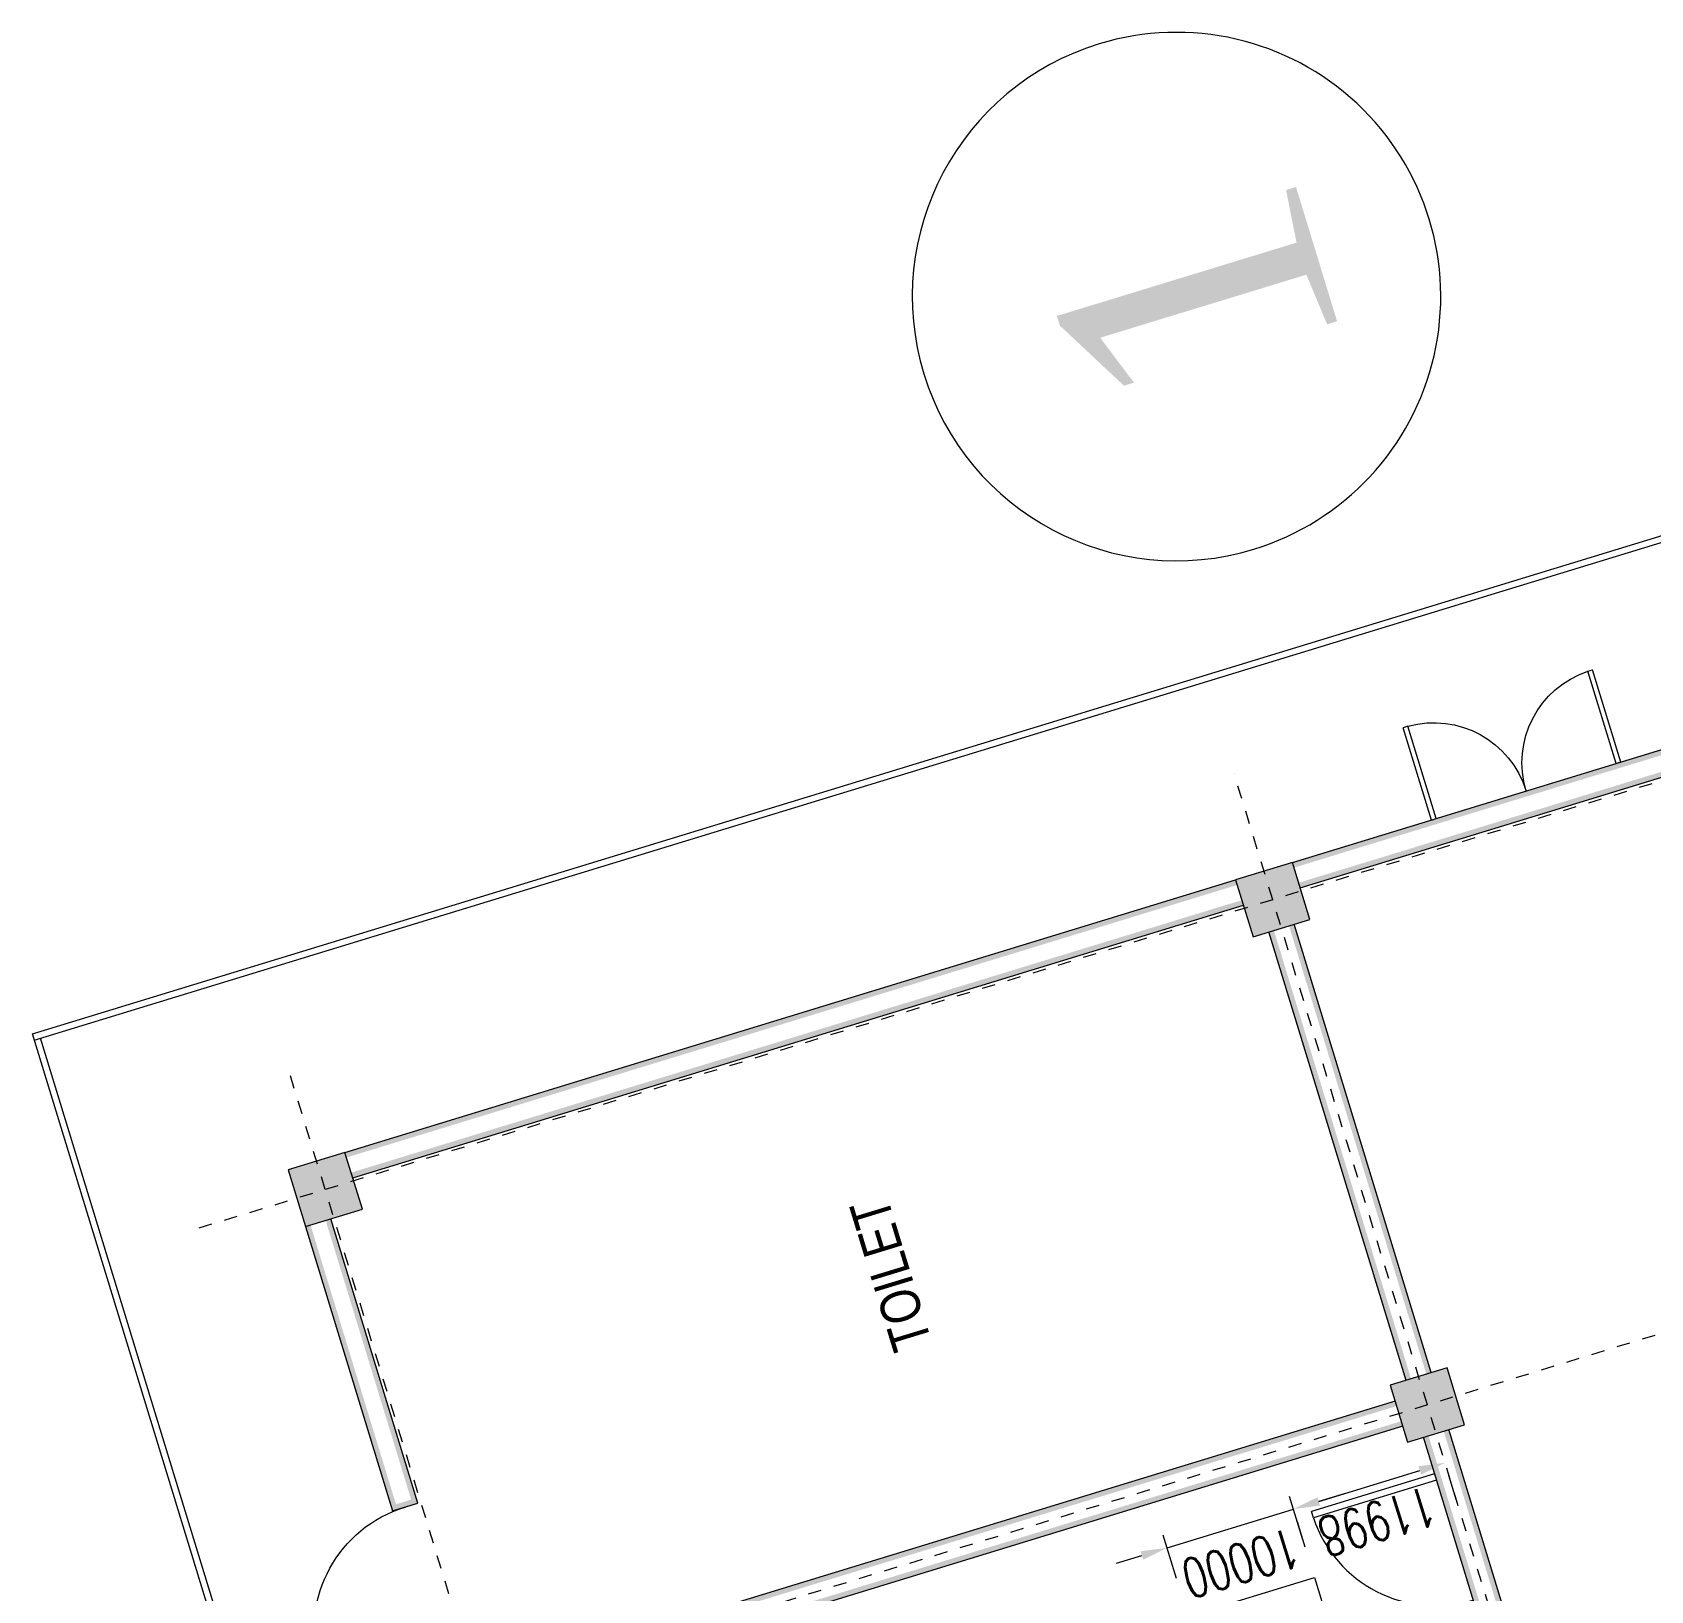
# Model space of a CAD drawing. Header units: metres. Extents: x 0 to 551036, y 0 to 1845929.
# Drawn here: x 547517.48 to 547529.72, y 1841942.19 to 1841953.99 of the extents above; entities that cross this region are included whole.
import ezdxf
from ezdxf.enums import TextEntityAlignment as Align

# ---------------------------------------------------------------- set-up
doc = ezdxf.new("R2010")
doc.units = ezdxf.units.M
doc.header["$MEASUREMENT"] = 0
doc.linetypes.add('DOTE', pattern=[2.42, 2, -0.2, 0.02, -0.2])
doc.layers.get('Defpoints').update_dxf_attribs({"lineweight": 0})
doc.layers.add('_0', color=7, linetype='Continuous', lineweight=0)
doc.styles.add('_TCH_DIM_T3', font='simplex.shx', dxfattribs={"width": 0.705882, "bigfont": 'gbcbig.shx'})
doc.styles.add('SEPECEN', font='arial.ttf')
doc.styles.get("Standard").update_dxf_attribs({"font": '', "height": 4})
doc.styles.get('Standard').set_extended_font_data('.VnArial')
doc.dimstyles.new('_TCH_ARCH&&100', dxfattribs={"dimtxt": 297.5, "dimasz": 200, "dimexe": 100, "dimexo": 300, "dimgap": 126.25, "dimtad": 1, "dimdec": 0, "dimzin": 0, "dimdsep": 46, "dimtxsty": '_TCH_DIM_T3', "dimcen": 0.09, "dimclrt": 3, "dimazin": 2, "dimtfac": 1, "dimtdec": 0, "dimtix": 1, "dimtmove": 2, "dimatfit": 3, "dimfxl": 1, "dimtolj": 1, "dimtzin": 0, "dimarcsym": 0})

# ---------------------------------------------------------------- blocks, each defined once
blk = doc.blocks.new('_FZH')
at = {"flags": 128}
blk.add_lwpolyline([(-5, -5), (5, -5), (5, 5), (-5, 5), (-5, -5)], close=True, dxfattribs=at)
blk.add_solid([(-5, -5), (5, -5), (-5, 5), (5, 5)])
blk = doc.blocks.new('$DorLib2D$00000002')
for p, q in [((-5, 0), (-5, 4.875)), ((-4.75, 4.875), (-5, 4.875)), ((-4.75, 0), (-4.75, 4.875)), ((4.75, 0), (4.75, 4.875)), ((4.75, 4.875), (5, 4.875)), ((5, 0), (5, 4.875)), ((-5, 0), (-4.75, 0)), ((5, 0), (4.75, 0))]:
    blk.add_line(p, q)
at = {"lineweight": 13}
for centre, start, end in [((-4.875, 0), 0, 88.53072), ((4.875, 0), 91.46928, 180)]:
    blk.add_arc(centre, 4.875, start, end, dxfattribs=at)
blk = doc.blocks.new('$DorLib2D$00000001')
for p, q in [((4.5, 9.75), (5, 9.75)), ((4.5, 0), (4.5, 9.75)), ((5, 0), (5, 9.75)), ((5, 0), (4.5, 0))]:
    blk.add_line(p, q)
at = {"lineweight": 13}
blk.add_arc((4.75, 0), 9.75, 91.4693, 180, dxfattribs=at)
blk = doc.blocks.new('*D175')
at = {"transparency": 16777216}
for p, q in [((263702, 163964), (263702, 161964)), ((261279, 159964), (264702, 159964)), ((263702, 159964), (263702, 149964)), ((261279, 149964), (264702, 149964)), ((263702, 145964), (263702, 147964))]:
    blk.add_line(p, q, dxfattribs=at)
blk.add_solid([(264035, 161964), (263702, 159964), (263369, 161964)], dxfattribs=at)
at = {"transparency": 16777216, "extrusion": (0, 0, -1)}
blk.add_solid([(-263369, 147964), (-263702, 149964), (-264035, 147964)], dxfattribs=at)
at = {"layer": 'Defpoints', "transparency": 16777216}
for p in [(258279, 159964), (263702, 154964), (258279, 149964), (263702, 149964)]:
    blk.add_point(p, dxfattribs=at)
at = {"color": 3, "linetype": 'Continuous', "transparency": 16777216, "style": '_TCH_DIM_T3', "width": 0.705882}
blk.add_text('10000', height=2975, rotation=90, dxfattribs=at).set_placement((260952, 150464), align=Align.MIDDLE_LEFT)
blk = doc.blocks.new('*D176')
at = {"transparency": 16777216}
for p, q in [((260702, 149964), (262702, 149964)), ((263702, 147964), (263702, 139966)), ((260702, 137966), (262702, 137966))]:
    blk.add_line(p, q, dxfattribs=at)
at = {"transparency": 16777216, "extrusion": (0, 0, -1)}
blk.add_solid([(-263369, 147964), (-263702, 149964), (-264035, 147964)], dxfattribs=at)
at = {"transparency": 16777216}
blk.add_solid([(264035, 139966), (263702, 137966), (263369, 139966)], dxfattribs=at)
at = {"layer": 'Defpoints', "transparency": 16777216}
for p in [(263702, 149964), (263702, 143965), (263702, 137966), (263702, 137966, 0)]:
    blk.add_point(p, dxfattribs=at)
at = {"color": 3, "linetype": 'Continuous', "transparency": 16777216, "style": '_TCH_DIM_T3', "width": 0.705882}
blk.add_text('11998', height=2975, rotation=90, dxfattribs=at).set_placement((260952, 139665), align=Align.MIDDLE_LEFT)
blk = doc.blocks.new('C Room')
for points in [[(306028.7, 214816), (283928.7, 214816), (283528.7, 215216), (306028.7, 215216)], [(283528.7, 213216), (283528.7, 215216), (283928.7, 214816), (283928.7, 213616)], [(306428.7, 214816), (306028.7, 215216), (310528.7, 215216), (310128.7, 214816)], [(306028.7, 210716), (306028.7, 215216), (306428.7, 214816), (306428.7, 211116)], [(310528.7, 210716), (310128.7, 211116), (310128.7, 214816), (310528.7, 215216)], [(283528.7, 213216), (283928.7, 213616), (306028.7, 213616), (306028.7, 213216)], [(267278.7, 140216), (267278.7, 210716), (267678.7, 210716), (267678.7, 140216)], [(268878.7, 140216), (268878.7, 210716), (269278.7, 210716), (269278.7, 140216)], [(306028.7, 210716), (306428.7, 211116), (310128.7, 211116), (310528.7, 210716)], [(308528.7, 140216), (308528.7, 210716), (308928.7, 210716), (308928.7, 140216)], [(310128.7, 140216), (310128.7, 210716), (310528.7, 210716), (310528.7, 140216)], [(266428.7, 139816), (266028.7, 140216), (270528.7, 140216), (270128.7, 139816)], [(266028.7, 135716), (266028.7, 140216), (266428.7, 139816), (266428.7, 136116)], [(270528.7, 135716), (270128.7, 136116), (270128.7, 139816), (270528.7, 140216)], [(306428.7, 139816), (306028.7, 140216), (310528.7, 140216), (310128.7, 139816)], [(306028.7, 135716), (306028.7, 140216), (306428.7, 139816), (306428.7, 136116)], [(310528.7, 135716), (310128.7, 136116), (310128.7, 139816), (310528.7, 140216)], [(220528.7, 138566), (220528.7, 138966), (266028.7, 138966), (266028.7, 138566)], [(270528.7, 138566), (270528.7, 138966), (306028.7, 138966), (306028.7, 138566)], [(220528.7, 136966), (220528.7, 137366), (266028.7, 137366), (266028.7, 136966)], [(270528.7, 136966), (270528.7, 137366), (306028.7, 137366), (306028.7, 136966)], [(266028.7, 135716), (266428.7, 136116), (270128.7, 136116), (270528.7, 135716)], [(306028.7, 135716), (306428.7, 136116), (310128.7, 136116), (310528.7, 135716)], [(308528.7, 70216), (308528.7, 135716), (308928.7, 135716), (308928.7, 70216)], [(310128.7, 70216), (310128.7, 135716), (310528.7, 135716), (310528.7, 70216)]]:
    blk.add_hatch(color=256).paths.add_polyline_path(points)
at = {"linetype": 'DOTE'}
for p, q in [((268278.7, 57966, 0), (268278.7, 222966, 0)), ((308278.7, 57966, 0), (308278.7, 222966, 0)), ((68278.7, 212966, 0), (318278.7, 212966, 0)), ((68278.7, 137966, 0), (318278.7, 137966, 0))]:
    blk.add_line(p, q, dxfattribs=at)
for p, q in [((306028.7, 215216, 0), (283528.7, 215216, 0)), ((283528.7, 215216, 0), (283528.7, 213216, 0)), ((283528.7, 213216, 0), (306028.7, 213216, 0)), ((267278.7, 140216, 0), (267278.7, 210716, 0)), ((269278.7, 140216, 0), (269278.7, 210716, 0)), ((308528.7, 210716, 0), (308528.7, 140216, 0)), ((310528.7, 210716, 0), (310528.7, 140216, 0)), ((220528.7, 138966, 0), (266028.7, 138966, 0)), ((270528.7, 138966, 0), (306028.7, 138966, 0)), ((220528.7, 136966, 0), (266028.7, 136966, 0)), ((270528.7, 136966, 0), (306028.7, 136966, 0)), ((308528.7, 135716, 0), (308528.7, 70216, 0)), ((310528.7, 135716, 0), (310528.7, 70216, 0))]:
    blk.add_line(p, q)
at = {"color": 6, "elevation": 0, "flags": 128}
for points in [[(326028.7, 230716), (326028.7, 50216), (60528.7, 50216)], [(325528.7, 230716), (325528.7, 50716), (61028.7, 50716)], [(61028.7, 230716), (61028.7, 230716), (326028.7, 230716)], [(61028.7, 230216), (61028.7, 230216), (325528.7, 230216)]]:
    blk.add_lwpolyline(points, dxfattribs=at)
at = {"elevation": 0, "flags": 128}
blk.add_lwpolyline([(250278.7, 159964.2), (258278.7, 159964.2), (258278.7, 149964.2), (250278.7, 149964.2), (250278.7, 159964.2)], close=True, dxfattribs=at)
at = {"extrusion": (0, 0, -1), "xscale": 1000, "yscale": 1000, "zscale": 1000}
blk.add_blockref('$DorLib2D$00000001', (-278528.7, 214216, 0), dxfattribs=at)
at = {"xscale": 450, "yscale": 450, "zscale": 450}
for p in [(308278.7, 212966, 0), (268278.7, 137966, 0), (308278.7, 137966, 0)]:
    blk.add_blockref('_FZH', p, dxfattribs=at)
at = {"extrusion": (0, 0, -1)}
for name, p, xscale, yscale, zscale, rotation in [('$DorLib2D$00000001', (-258126.5, 138966, 0), 1000, -1000, 1000, 180), ('$DorLib2D$00000002', (-310528.7, 117218.4, 0), 1500, 1500, 1500, 90.00000000000001)]:
    blk.add_blockref(name, p, dxfattribs=dict(at, xscale=xscale, yscale=yscale, zscale=zscale, rotation=rotation))
at = {"color": 0, "linetype": 'Continuous', "style": 'SEPECEN', "width": 0.8}
blk.add_text('TOILET', height=3000, dxfattribs=at).set_placement((289603.5, 173926.8, 0), align=Align.MIDDLE_CENTER)
for base, p1, p2, picture, middle in [((263702.1, 149964.2, 0), (258278.7, 159964.2, 0), (258278.7, 149964.2, 0), '*D175', (263702.1, 154964.2, 0)), ((263702.1, 137966), (263702.1, 149964.2), (263702.1, 137966, 0), '*D176', (263702.1, 143965.1))]:
    dim = blk.add_linear_dim(base=base, p1=p1, p2=p2, angle=270, text='\\H1x;\\W0.705882;<>', dimstyle='_TCH_ARCH&&100', override={"dimtxt": 2975, "dimasz": 2000, "dimexe": 1000, "dimexo": 3000, "dimgap": 1262.5, "dimcen": 0.9})
    dim.commit()
    dim.dimension.update_dxf_attribs({"geometry": picture, "text_midpoint": middle})
blk = doc.blocks.new('Substation')
at = {"color": 5, "elevation": 0, "flags": 128}
blk.add_lwpolyline([(3139025.366, 2123482.398, 1), (3139065.366, 2123482.398, 1), (3139025.366, 2123482.398)], format="xyb", dxfattribs=at)
at = {"xscale": 0.001, "yscale": 0.001, "zscale": 0.001}
blk.add_blockref('C Room', (3138691.296, 2123350.828, 0), dxfattribs=at)
at = {"color": 5, "insert": (3139044.915, 2123491.325, 0), "char_height": 20, "width": 18.36939, "attachment_point": 2}
blk.add_mtext('\\fTimes New Roman|b0|i0|c00|p23;1', dxfattribs=at)

msp = doc.modelspace()

# ---------------------------------------------------------------- block references
at = {"layer": '_0', "xscale": 0.1, "yscale": 0.1, "zscale": 0.1, "rotation": 107.0123114188912}
msp.add_blockref('Substation', (842423.72785, 1603911.5666), dxfattribs=at)

doc.saveas('drawing.dxf')
